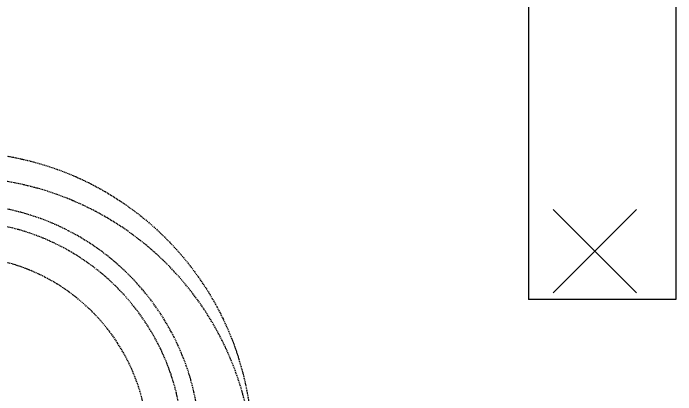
# Model space of a CAD drawing. Header units: millimetres. Extents: x -4 to 86791, y -1 to 44030.
# Drawn here: x 56218.4 to 56668.4, y 28502.8 to 28761.8 of the extents above; entities that cross this region are included whole.
import ezdxf

# ---------------------------------------------------------------- set-up
doc = ezdxf.new("R2010")
doc.units = ezdxf.units.MM
doc.linetypes.add('DH-HID2', pattern=[1.2, 0.8, -0.4])
for name, color, linetype in [('FU-FURM', 251, 'DH-HID2'), ('PUB_HATCH', 8, 'Continuous'), ('WALL', 9, 'Continuous')]:
    doc.layers.add(name, color=color, linetype=linetype)

# ---------------------------------------------------------------- blocks, each defined once
blk = doc.blocks.new('dmlwk2')
at = {"layer": 'FU-FURM'}
blk.add_circle((391307.15, 35207.88), 200, dxfattribs=at)
for centre, radius, start, end in [((391307.15, 35225.94), 200.81, 185.1609, 354.8391), ((391307.15, 35207.88), 164.71, 180, 0), ((391307.15, 35207.88), 152.94, 180, 0), ((391307.15, 35207.88), 129.41, 180, 0)]:
    blk.add_arc(centre, radius, start, end, dxfattribs=at)
blk = doc.blocks.new('BEDD')
at = {"layer": 'FU-FURM', "rotation": 180.6342439177113}
blk.add_blockref('dmlwk2', (581163.32, 205789.93), dxfattribs=at)

msp = doc.modelspace()

# ---------------------------------------------------------------- hatches: boundary and pattern name
at = {"layer": 'PUB_HATCH'}
h = msp.add_hatch(dxfattribs=at)
h.set_pattern_fill('石膏板', color=256, scale=100, style=0)
h.set_pattern_definition([(45, (84.95, 71.7), (-250, 250), [80, -273.5534]), (135, (641.52, 71.7), (-250, -250), [80, -273.5534])])
h.paths.add_polyline_path([(56568.41, 30567.6), (56568.41, 28567.6), (56668.41, 28567.6), (56668.41, 30567.6)])

# ---------------------------------------------------------------- linework, layer by layer
at = {"layer": 'WALL'}
for p, q in [((56568.41, 30567.6), (56568.41, 28567.6)), ((56668.41, 30567.6), (56668.41, 28567.6)), ((56668.41, 28567.6), (56568.41, 28567.6))]:
    msp.add_line(p, q, dxfattribs=at)

# ---------------------------------------------------------------- block references
msp.add_blockref('BEDD', (-134089.26, -137785.05))

doc.saveas('drawing.dxf')
